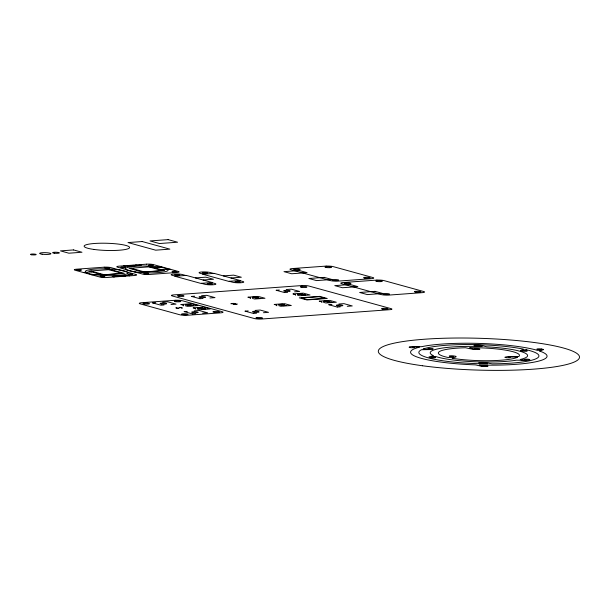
<?xml version="1.0" encoding="UTF-8"?>
<svg xmlns="http://www.w3.org/2000/svg" width="610" height="610" viewBox="0 0 610 610"><rect width="100%" height="100%" fill="white"/><g stroke="black" fill="none" stroke-linecap="round" stroke-linejoin="round"><path stroke-width="0.91" d="M116.152 276.353L118.363 276.414L116.175 276.406M127.749 265.762L129.96 265.815L127.757 265.8M120.65 276.315L118.492 276.238L120.688 276.238M123.334 276.101L121.146 276.048L123.342 276.048M132.286 265.701L130.082 265.579L132.286 265.647M125.668 275.918L123.464 275.812L125.668 275.88M134.932 265.502L132.736 265.388L134.94 265.457M137.258 265.335L135.069 265.281L137.265 265.289M187.156 304.794L185.516 304.672L187.163 304.725M188.49 304.466L190.16 304.512L188.505 304.527M197.785 308.058L199.447 308.111L197.823 308.134M202.429 307.958L200.774 307.897L202.436 307.89M254.195 297.474L252.548 297.413L254.21 297.406M257.138 297.268L255.552 297.131L257.199 297.184M297.588 294.073L299.258 294.127L297.604 294.142M280.516 304.718L278.869 304.657L280.531 304.649M300.577 293.86L302.247 293.967L300.593 293.928M283.52 304.489L281.873 304.375L283.52 304.428M323.91 301.317L325.58 301.37M325.565 301.431L323.91 301.378M326.899 301.104L328.569 301.21L326.914 301.172M409.31 347.098L410.103 346.777A4.483 0.709 1.7 0 1 411.232 346.61L419.657 346.671A4.163 0.656 1.7 0 0 420.824 346.709L421.952 346.625A68.19 10.782 1.7 0 1 537.418 350.361L539.995 350.155M452.704 357.117L448.762 357.628A40.588 6.42 1.7 0 1 465.499 347.753L472.544 349.263L477.981 349.492A2.661 0.419 1.7 0 0 479.788 349.027A2.661 0.419 1.7 0 0 476.601 348.63A2.661 0.419 1.7 0 0 474.611 349.072M523.738 349.957L526.163 349.713M432.582 356.583L435.906 356.575A48.701 7.701 1.7 0 0 516.571 360.167L526.399 360.358L529.686 359.801A2.661 0.419 1.7 0 0 528.077 359.221A2.661 0.419 1.7 0 0 524.676 359.359A2.661 0.419 1.7 0 0 526.072 359.946M487.375 363.834L486.765 363.346M479.818 365.024L479.361 365.207L480.161 365.52M83.349 272.502L91.675 271.892M153.545 267.531L161.871 266.921M91.553 274.759L99.88 274.149M161.749 269.788L170.076 269.178M195.452 277.924L205.829 277.169L213.462 279.266L203.084 280.02M223.321 275.895L233.691 275.133L241.324 277.237L230.954 277.992M191.631 296.407L194.666 296.185M201.597 295.682L206.622 295.316L214.987 297.619L209.954 297.985M276.261 290.246L279.296 290.024M286.235 289.521L291.26 289.155L299.617 291.45L294.592 291.816M199.988 298.709L203.023 298.488M284.618 292.548L287.653 292.327M152.668 302.911L155.702 302.69M162.634 302.186L167.666 301.82L176.023 304.115L170.991 304.481M252.464 297.238L255.925 296.986M297.505 293.959L300.974 293.707M164.059 304.985L161.025 305.206L152.584 302.918M257.008 298.427L260.386 298.214M301.965 295.187L305.435 294.935M185.417 304.558L188.886 304.306M189.908 305.732L193.339 305.534M197.701 307.943L201.17 307.692M202.162 309.171L205.623 308.919M278.785 304.481L282.247 304.23M323.826 301.203L327.296 300.951M184.258 311.603L187.285 311.382M194.224 310.879L199.249 310.513L207.606 312.808L202.581 313.174M283.269 305.656L286.708 305.457M328.287 302.43L331.756 302.179M192.615 313.898L195.642 313.677M328.904 304.733L331.939 304.512M338.878 304.009L343.903 303.643L352.26 305.945L347.235 306.312M245.151 311.138L248.186 310.917M255.117 310.414L260.15 310.048L268.507 312.343L263.474 312.709M337.261 307.036L340.296 306.815M253.508 313.441L256.543 313.22M295.232 294.577L295.652 295.255M197.434 309.171L199.805 309.727L210.206 308.973L203.519 307.127L193.118 307.89L195.436 308.492L195.84 309.239M276.475 305.099L274.203 304.428L284.603 303.673L291.29 305.511L280.89 306.266L278.694 305.64M323.552 302.362L325.931 302.987L336.331 302.232L329.652 300.387L319.243 301.149L321.577 301.752M185.242 305.717L187.522 306.35L197.922 305.587L191.235 303.75L180.834 304.504L183.168 305.114M511.981 356.911L517.486 357.3A40.588 6.42 1.7 0 1 452.422 358.299C449.89 357.773 460.84 356.888 453.726 355.935A2.661 0.419 1.7 0 0 449.989 355.844A2.661 0.419 1.7 0 0 449.928 356.431A2.661 0.419 1.7 0 0 453.642 356.56M252.441 298.404L254.561 299.022L264.969 298.267L258.282 296.429L247.881 297.184L250.1 297.855M425.871 349.294L426.169 349.294A7.838 1.243 1.7 0 0 429.432 349.271M321.493 301.744L321.973 302.499M183.046 305.107L183.557 305.862M522.434 359.946L521.992 359.93M424.758 349.263L423.332 349.08M521.413 359.908L520.17 359.481A48.701 7.701 1.7 0 0 486.749 346.823L481.298 345.367L476.082 345.092A2.661 0.419 1.7 0 0 473.978 345.519A2.661 0.419 1.7 0 0 476.967 345.954A2.661 0.419 1.7 0 0 479.254 345.557M295.026 294.569L292.922 293.906L303.33 293.143L310.01 294.988L299.609 295.743L297.482 295.126M250.123 297.779L250.603 298.534M276.315 305.099L276.925 305.778M541.528 349.019L543.007 349.339A4.483 0.709 1.7 0 1 543.556 349.614L540.323 350.765A4.163 0.656 1.7 0 0 539.736 350.91L539.797 351.124M471.949 348.584L469.608 347.784L470.432 347.677A40.588 6.42 1.7 0 1 518.752 356.545L508.054 356.545L504.973 357.17A2.661 0.419 1.7 0 0 506.895 357.735A2.661 0.419 1.7 0 0 510.143 357.544A2.661 0.419 1.7 0 0 508.427 356.972A6.481 1.022 1.7 0 1 511.965 356.941M301.782 294.226L302.895 294.538M328.104 301.47L329.217 301.782M276.177 290.253L284.534 292.548M328.82 304.741L337.177 307.043M213.576 273.425L210.244 272.51A6.085 0.961 1.7 0 0 201.834 271.976A6.085 0.961 1.7 0 0 200.004 273.25L203.344 274.172M239.463 280.547L242.795 281.469A6.085 0.961 1.7 0 1 240.965 282.743A6.085 0.961 1.7 0 1 232.555 282.209L229.223 281.294M185.714 275.453L182.382 274.538A6.085 0.961 1.7 0 0 173.972 274.004A6.085 0.961 1.7 0 0 172.142 275.285L175.474 276.2M211.594 282.575L214.933 283.498A6.085 0.961 1.7 0 1 213.103 284.771A6.085 0.961 1.7 0 1 204.693 284.237L201.361 283.322M149.198 266.951L162.534 270.619L144.448 271.938L131.112 268.27M139.172 264.702L141.207 265.266L125.79 266.387L123.746 265.823M256.734 297.505L257.847 297.817M283.055 304.756L284.168 305.061M108.969 269.742L122.305 273.41L104.219 274.729L90.882 271.061M129.671 275.857L127.635 275.293L112.209 276.414L114.253 276.978M191.54 296.414L199.897 298.717M245.067 311.146L253.424 313.441M189.687 304.832L190.808 305.137M201.971 308.21L203.084 308.523M184.167 311.611L192.524 313.906M481.656 346.068L482.274 346.358L480.596 346.549A48.701 7.701 1.7 0 0 433.359 355.607L428.914 356.98L430.904 357.712A2.661 0.419 1.7 0 0 434.625 357.864A2.661 0.419 1.7 0 0 435.029 357.292A2.661 0.419 1.7 0 0 431.354 357.102M236.558 304.039A2.47 0.389 1.7 0 1 233.272 304.276M231.625 303.841A2.47 0.389 1.7 0 1 234.957 303.589M237.381 304.001A3.302 0.518 1.7 0 1 233.127 304.405M230.816 303.772A3.302 0.518 1.7 0 1 235.704 303.521M179.363 307.547A2.47 0.389 1.7 0 1 181.475 308.126M179.02 308.317A2.47 0.389 1.7 0 1 176.824 307.73M178.966 307.402A3.302 0.518 1.7 0 1 182.291 308.172M178.738 308.439A3.302 0.518 1.7 0 1 176.259 307.592M541.154 349.629A2.661 0.419 1.7 0 1 537.471 349.454A2.661 0.419 1.7 0 1 537.799 348.874A2.661 0.419 1.7 0 1 541.505 349.019M541.047 349.804A7.838 1.243 1.7 0 1 539.919 350.14M539.804 351.124A68.19 10.782 1.7 0 1 479.879 365.016M409.341 347.098A2.661 0.419 1.7 0 0 410.995 347.677A2.661 0.419 1.7 0 0 414.365 347.525A2.661 0.419 1.7 0 0 412.894 346.945A2.859 0.45 1.7 0 1 413.206 346.922A7.838 1.243 1.7 0 1 416.508 346.945L419.337 347.189A68.19 10.782 1.7 0 0 474.931 364.856L476.113 364.986A4.163 0.656 1.7 0 1 476.692 365.161L481.892 366.381A4.483 0.709 1.7 0 0 483.562 366.48L485.834 366.488A2.661 0.419 1.7 0 0 487.886 366.046A2.661 0.419 1.7 0 0 484.851 365.626A2.661 0.419 1.7 0 0 482.624 366.031A2.859 0.45 1.7 0 1 482.327 365.992A7.838 1.243 1.7 0 1 480.245 365.52M429.425 349.255A2.859 0.45 1.7 0 0 429.737 349.233A2.661 0.419 1.7 0 1 428.014 348.668A2.661 0.419 1.7 0 1 431.255 348.478A2.661 0.419 1.7 0 1 433.153 349.034L432.551 349.37A4.483 0.709 1.7 0 1 431.522 349.553L421.586 349.705A60.07 9.501 1.7 0 0 487.276 363.857M526.186 349.713A60.07 9.501 1.7 0 1 492.156 363.85L484.66 362.5A4.483 0.709 1.7 0 0 482.975 362.416L480.733 362.439A2.661 0.419 1.7 0 0 478.926 362.904A2.661 0.419 1.7 0 0 482.113 363.301A2.661 0.419 1.7 0 0 484.104 362.858A2.859 0.45 1.7 0 1 484.424 362.897M423.21 349.034A60.07 9.501 1.7 0 1 522.968 349.019L523.395 349.225L520.49 350.544A4.483 0.709 1.7 0 0 521.154 350.811L522.762 351.124A2.661 0.419 1.7 0 0 526.499 351.223A2.661 0.419 1.7 0 0 526.552 350.636A2.661 0.419 1.7 0 0 522.846 350.498M484.492 362.889A7.838 1.243 1.7 0 1 486.681 363.346M522.9 350.3A7.838 1.243 1.7 0 1 523.822 349.972M479.3 345.542A6.481 1.022 1.7 0 1 481.465 346.076M526.133 359.961A6.481 1.022 1.7 0 1 522.473 359.915M431.438 356.957A6.481 1.022 1.7 0 1 432.742 356.614M453.573 356.758A6.481 1.022 1.7 0 1 452.582 357.079M474.572 349.088A6.481 1.022 1.7 0 1 472.132 348.577M202.032 308.973L205.6 309.095L202.032 308.973M301.843 294.988L305.404 295.11L301.874 294.95M328.165 302.232L331.726 302.354L328.195 302.194M187.323 304.962L191.441 305.114L187.323 304.962M199.607 308.34L203.725 308.492L199.63 308.317M254.37 297.634L258.48 297.787L254.385 297.611M280.691 304.878L284.801 305.031L280.707 304.855M299.418 294.356L303.528 294.508L299.418 294.356M325.74 301.599L329.85 301.752L325.755 301.576M190.244 304.985L187.956 304.962L190.244 304.985M202.528 308.363L200.24 308.34L202.528 308.363M257.29 297.665L254.995 297.634L257.29 297.665M302.339 294.378L300.044 294.356L302.339 294.378M283.612 304.909L281.317 304.878L283.612 304.909M328.66 301.622L326.365 301.599L328.66 301.622M142.214 241.537L128.016 242.566L155.649 250.176L169.847 249.139L142.214 241.537M168.124 239.623L150.037 240.935L159.469 243.535L177.556 242.216L168.124 239.623M73.551 249.932L60.466 250.885L68.877 253.203L81.969 252.25L73.551 249.932M104.18 267.188L76.54 269.201A4.872 0.77 1.7 0 0 75.076 270.222L100.04 277.092A4.872 0.77 1.7 0 0 106.765 277.519L134.406 275.506A4.872 0.77 1.7 0 0 135.87 274.485L110.913 267.615A4.872 0.77 1.7 0 0 104.18 267.188M146.652 264.16L119.011 266.173A4.872 0.77 1.7 0 0 117.547 267.195L142.511 274.065A4.872 0.77 1.7 0 0 149.236 274.492L176.877 272.479A4.872 0.77 1.7 0 0 178.341 271.458L153.377 264.587A4.872 0.77 1.7 0 0 146.652 264.16M110.456 269.536L88.824 271.107L102.732 274.935L124.364 273.364L110.456 269.536M150.693 266.745L129.053 268.316L142.961 272.144L164.601 270.573L150.693 266.745M186.325 275.407L174.864 276.246L200.743 283.368L212.211 282.529L186.325 275.407M214.194 273.379L202.726 274.218L228.613 281.34L240.073 280.501L214.194 273.379M326.129 266.097L291.999 268.583A5.566 0.877 1.7 0 0 291.244 269.803L330.01 280.47A5.749 0.907 1.7 0 0 337.627 281.141L371.749 278.656A5.749 0.907 1.7 0 0 372.329 277.39L333.563 266.722A5.566 0.877 1.7 0 0 326.129 266.097M299.358 270.527L284.001 271.648L291.679 273.76L307.036 272.639L299.358 270.527M324.223 277.375L308.866 278.488L316.544 280.6L331.901 279.487L324.223 277.375M301.958 285.556L173.644 294.897A4.872 0.77 1.7 0 0 172.18 295.919L254.66 318.618A5.742 0.907 1.7 0 0 261.385 319.045L389.698 309.697A4.872 0.77 1.7 0 0 391.162 308.675L308.69 285.983A4.872 0.77 1.7 0 0 301.958 285.556M376.919 280.082L342.797 282.56A5.566 0.877 1.7 0 0 342.042 283.78L380.808 294.447A5.749 0.907 1.7 0 0 388.417 295.118L422.547 292.632A5.749 0.907 1.7 0 0 423.126 291.366L384.361 280.699A5.566 0.877 1.7 0 0 376.919 280.082M350.155 284.504L334.798 285.625L342.469 287.737L357.834 286.624L350.155 284.504M175.444 300.265L141.314 302.743A5.566 0.877 1.7 0 0 140.559 303.963L179.325 314.63A5.749 0.907 1.7 0 0 186.934 315.301L221.064 312.816A5.749 0.907 1.7 0 0 221.643 311.55L182.878 300.882A5.566 0.877 1.7 0 0 175.444 300.265M375.02 291.351L359.664 292.472L367.342 294.584L382.699 293.463L375.02 291.351M319.671 296.376L299.312 297.855L306.883 299.945L327.242 298.465L319.671 296.376M319.183 296.719L301.553 298L307.371 299.601L325 298.32L319.183 296.719M301.798 287.333A3.248 0.511 1.7 0 0 306.853 287.089A3.248 0.511 1.7 0 0 302.202 286.456A3.248 0.511 1.7 0 0 301.798 287.333M383.004 309.209A3.248 0.511 1.7 0 0 388.059 308.965A3.248 0.511 1.7 0 0 383.408 308.332A3.248 0.511 1.7 0 0 383.004 309.209M257.42 318.351A3.248 0.511 1.7 0 0 262.475 318.107A3.248 0.511 1.7 0 0 257.824 317.474A3.248 0.511 1.7 0 0 257.42 318.351M178.944 296.277A3.248 0.511 1.7 0 0 183.999 296.033A3.248 0.511 1.7 0 0 179.348 295.4A3.248 0.511 1.7 0 0 178.944 296.277M337.902 305.808A3.302 0.518 1.7 0 0 342.881 305.511A3.302 0.518 1.7 0 0 337.978 304.909A3.302 0.518 1.7 0 0 337.902 305.808M254.141 312.213A3.302 0.518 1.7 0 0 259.128 311.916A3.302 0.518 1.7 0 0 254.217 311.313A3.302 0.518 1.7 0 0 254.141 312.213M285.259 291.321A3.302 0.518 1.7 0 0 290.238 291.023A3.302 0.518 1.7 0 0 285.335 290.421A3.302 0.518 1.7 0 0 285.259 291.321M200.621 297.482A3.302 0.518 1.7 0 0 205.608 297.184A3.302 0.518 1.7 0 0 200.698 296.582A3.302 0.518 1.7 0 0 200.621 297.482M94.146 249.467A22.73 3.591 1.7 0 0 129.533 247.774A22.73 3.591 1.7 0 0 96.944 243.337A22.73 3.591 1.7 0 0 94.146 249.467M31.75 254.797A2.844 0.45 1.7 0 0 36.173 254.583A2.844 0.45 1.7 0 0 32.101 254.027A2.844 0.45 1.7 0 0 31.75 254.797M54.244 253.188A3.401 0.541 1.7 0 0 59.368 252.875A3.401 0.541 1.7 0 0 54.298 252.258A3.401 0.541 1.7 0 0 54.244 253.188M42.082 254.202A5.681 0.9 1.7 0 0 50.935 253.775A5.681 0.9 1.7 0 0 42.784 252.67A5.681 0.9 1.7 0 0 42.082 254.202M173.049 271.961A2.432 0.389 1.7 0 0 176.839 271.778A2.432 0.389 1.7 0 0 173.347 271.305A2.432 0.389 1.7 0 0 173.049 271.961M149.587 265.625A2.432 0.389 1.7 0 0 153.377 265.441A2.432 0.389 1.7 0 0 149.892 264.961A2.432 0.389 1.7 0 0 149.587 265.625M121.809 267.645A2.432 0.389 1.7 0 0 125.599 267.462A2.432 0.389 1.7 0 0 122.107 266.989A2.432 0.389 1.7 0 0 121.809 267.645M144.829 273.997A2.432 0.389 1.7 0 0 148.619 273.814A2.432 0.389 1.7 0 0 145.134 273.341A2.432 0.389 1.7 0 0 144.829 273.997M134.886 271.892A21.304 3.37 1.7 0 0 168.07 270.299A21.304 3.37 1.7 0 0 137.517 266.143A21.304 3.37 1.7 0 0 134.886 271.892M77.645 270.283A2.432 0.389 1.7 0 0 81.435 270.1A2.432 0.389 1.7 0 0 77.943 269.62A2.432 0.389 1.7 0 0 77.645 270.283M101.107 276.62A2.432 0.389 1.7 0 0 104.897 276.437A2.432 0.389 1.7 0 0 101.405 275.964A2.432 0.389 1.7 0 0 101.107 276.62M128.885 274.599A2.432 0.389 1.7 0 0 132.675 274.416A2.432 0.389 1.7 0 0 129.183 273.936A2.432 0.389 1.7 0 0 128.885 274.599M105.865 268.24A2.432 0.389 1.7 0 0 109.655 268.057A2.432 0.389 1.7 0 0 106.163 267.584A2.432 0.389 1.7 0 0 105.865 268.24M94.657 274.683A21.304 3.37 1.7 0 0 127.841 273.089A21.304 3.37 1.7 0 0 97.287 268.934A21.304 3.37 1.7 0 0 94.657 274.683M208.353 284.168A2.6 0.412 1.7 0 0 212.402 283.97A2.6 0.412 1.7 0 0 208.673 283.467A2.6 0.412 1.7 0 0 208.353 284.168M175.802 275.209A2.6 0.412 1.7 0 0 179.851 275.011A2.6 0.412 1.7 0 0 176.122 274.508A2.6 0.412 1.7 0 0 175.802 275.209M236.222 282.14A2.6 0.412 1.7 0 0 240.264 281.942A2.6 0.412 1.7 0 0 236.543 281.439A2.6 0.412 1.7 0 0 236.222 282.14M203.671 273.181A2.6 0.412 1.7 0 0 207.713 272.983A2.6 0.412 1.7 0 0 203.992 272.479A2.6 0.412 1.7 0 0 203.671 273.181M333.662 280.447A3.248 0.511 1.7 0 0 338.718 280.204A3.248 0.511 1.7 0 0 334.059 279.571A3.248 0.511 1.7 0 0 333.662 280.447M295.057 269.826A3.248 0.511 1.7 0 0 300.112 269.582A3.248 0.511 1.7 0 0 295.454 268.949A3.248 0.511 1.7 0 0 295.057 269.826M365.054 278.16A3.248 0.511 1.7 0 0 370.117 277.916A3.248 0.511 1.7 0 0 365.459 277.283A3.248 0.511 1.7 0 0 365.054 278.16M326.449 267.538A3.248 0.511 1.7 0 0 331.512 267.294A3.248 0.511 1.7 0 0 326.853 266.661A3.248 0.511 1.7 0 0 326.449 267.538M377.247 281.515A3.248 0.511 1.7 0 0 382.302 281.271A3.248 0.511 1.7 0 0 377.651 280.638A3.248 0.511 1.7 0 0 377.247 281.515M415.852 292.144A3.248 0.511 1.7 0 0 420.908 291.9A3.248 0.511 1.7 0 0 416.256 291.267A3.248 0.511 1.7 0 0 415.852 292.144M345.855 283.802A3.248 0.511 1.7 0 0 350.91 283.558A3.248 0.511 1.7 0 0 346.251 282.926A3.248 0.511 1.7 0 0 345.855 283.802M384.46 294.424A3.248 0.511 1.7 0 0 389.515 294.188A3.248 0.511 1.7 0 0 384.857 293.555A3.248 0.511 1.7 0 0 384.46 294.424M175.764 301.698A3.248 0.511 1.7 0 0 180.819 301.454A3.248 0.511 1.7 0 0 176.168 300.821A3.248 0.511 1.7 0 0 175.764 301.698M214.369 312.328A3.248 0.511 1.7 0 0 219.425 312.084A3.248 0.511 1.7 0 0 214.773 311.451A3.248 0.511 1.7 0 0 214.369 312.328M144.372 303.986A3.248 0.511 1.7 0 0 149.427 303.742A3.248 0.511 1.7 0 0 144.768 303.109A3.248 0.511 1.7 0 0 144.372 303.986M182.977 314.608A3.248 0.511 1.7 0 0 188.032 314.371A3.248 0.511 1.7 0 0 183.374 313.738A3.248 0.511 1.7 0 0 182.977 314.608M161.665 303.986A3.302 0.518 1.7 0 0 166.644 303.688A3.302 0.518 1.7 0 0 161.734 303.086A3.302 0.518 1.7 0 0 161.665 303.986M193.248 312.678A3.302 0.518 1.7 0 0 198.235 312.381A3.302 0.518 1.7 0 0 193.324 311.779A3.302 0.518 1.7 0 0 193.248 312.678M422.509 365.756A100.65 15.921 1.7 0 0 579.241 358.238A100.65 15.921 1.7 0 0 434.922 338.603A100.65 15.921 1.7 0 0 422.509 365.756"/></g></svg>
